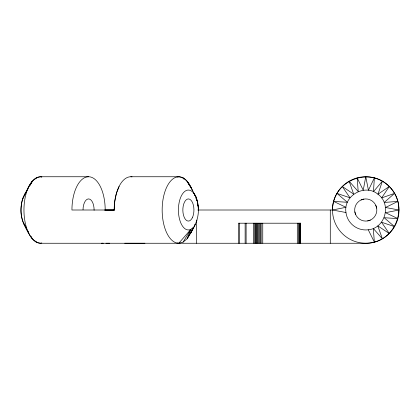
<?xml version="1.0" encoding="UTF-8"?>
<svg xmlns="http://www.w3.org/2000/svg" width="420" height="420" viewBox="0 0 420 420"><rect width="100%" height="100%" fill="white"/><g stroke="black" fill="none" stroke-linecap="round" stroke-linejoin="round"><path stroke-width="0.63" d="M238.376 243.254L238.376 223.204L300.631 223.204L300.405 243.254L300.631 223.204M239.6 243.254L239.6 223.204M245.133 243.248L245.133 223.204M246.115 243.248L246.115 223.198M253.664 243.243L253.67 223.198M254.725 243.243L254.725 223.198M255.376 243.243L255.376 223.198M256.1 243.243L256.1 223.198M256.882 243.243L256.882 223.198M257.707 243.243L257.707 223.198M258.557 243.243L258.557 223.198M259.423 243.243L259.423 223.198M260.295 243.243L260.295 223.198M261.146 243.243L261.146 223.198M262.752 243.243L262.752 223.198M297.302 243.254L297.308 223.204M298.683 243.254L298.683 223.204M299.255 243.254L299.255 223.204M299.738 243.254L299.738 223.204M300.121 243.254L300.121 223.204M300.405 243.254L300.573 223.204M345.959 212.515C343.145 195.689 364.901 183.257 377.969 194.234C391.86 204.141 385.261 228.312 368.261 229.792A19.95 19.95 0 0 1 345.959 212.515L332.498 210.005L197.836 210.005M105.047 209.99L114.193 209.984L114.76 201.374L116.419 193.358L119.107 186.47M194.665 224.999L195.405 224.185L187.1 238.796C192.722 230.176 198.576 220.784 198.361 210.11A19.95 9.975 -90 0 0 187.572 190.118A19.95 9.975 -90 0 0 178.558 213.36A19.95 9.975 -90 0 0 190.916 229.299L187.1 238.796L183.094 242.12L178.789 243.254L177.56 242.928M105.189 210.116A33.248 16.627 90 0 0 88.594 176.752L40.583 176.757C31.505 177.797 28.45 187.861 24.581 194.665C22.286 198.807 21.346 203.495 21.026 208.178C20.27 217.366 24.26 225.823 28.823 233.52C31.332 238.093 34.96 242.802 40.572 243.254L365.752 243.254C394.69 243.6 409.973 206.714 389.261 186.491C369.044 165.784 332.152 181.062 332.498 210.005L345.986 207.307L333.632 201.395L347.356 202.283L336.956 193.379L349.981 197.788L342.237 186.491L353.677 194.119L349.125 181.209A33.248 33.248 0 0 1 399 210.005A33.248 33.248 0 0 1 349.125 238.796A33.248 33.248 0 0 1 349.125 181.209L358.202 191.536L357.147 177.886L363.237 190.213L365.752 176.752L368.445 190.239L374.356 177.886L373.469 191.609L382.373 181.209L377.969 194.234L389.261 186.491L381.633 197.93L394.548 193.379L384.216 202.456L397.866 201.395L385.539 207.491L399 210.005L385.518 212.698L397.866 218.61L384.148 217.723L394.548 226.627L381.523 222.222L389.261 233.515L377.822 225.887L382.373 238.796L373.301 228.47L374.356 242.12L368.261 229.792M27.725 189.368L28.823 186.496M191.425 231.221L190.543 233.515L193.326 227.335L190.916 229.299L178.789 243.254A33.248 16.627 -90 0 1 163.721 195.956A33.248 16.627 -90 0 1 191.52 188.627M31.484 182.915L32.267 181.214L29.384 186.26M30.271 185.147L32.267 181.214M27.463 189.62L24.581 194.665L25.321 193.762M196.366 221.167L197.001 220.07M183.094 242.12L190.916 229.299M35.579 178.972L36.277 177.891M22.817 198.487L24.161 196.445M361.111 199.941A11.083 11.083 0 0 1 376.787 211.013A11.083 11.083 0 0 1 359.357 219.056A11.083 11.083 0 0 1 361.111 199.941L363.872 199.08M367.631 220.925L370.393 220.07M177.56 177.077L178.789 176.752C188.827 178.064 191.552 189.74 195.988 197.075C197.6 201.296 198.392 205.795 198.298 210.31M41.801 242.928L40.572 243.254A33.248 16.627 90 0 1 23.961 208.766A33.248 16.627 90 0 1 41.811 176.846M102.68 243.248L101.656 243.269L103.341 243.264M105.961 243.259L109.61 243.238M130.798 176.752L178.789 176.752M114.382 210.005L71.941 210.005A33.248 16.627 90 0 1 88.594 176.752M104.638 210.11L114.382 210.11M124.73 243.243L144.921 243.254M40.583 176.757L41.811 177.083M24.008 223.729L23.284 222.758L25.961 227.105M193.321 192.538L194.056 193.583L193.421 192.46M35.574 241.054L36.277 242.125M190.26 186.832L187.1 181.209L189.005 184.611M193.447 192.544L195.988 197.075L194.329 194.082M196.796 200.298L197.4 201.448L195.82 197.999M25.195 226.296L28.823 233.52L28.492 232.318M31.148 236.428L32.267 238.802M192.392 190.517L190.543 186.491L191.425 188.79M197.516 204.629L198.198 206.404M27.725 230.648L28.823 233.52M375.816 205.359L376.672 208.126M354.827 211.885L355.688 214.646M330.283 210.005L330.283 243.254M196.523 220.437L196.523 243.254M180.028 243.159A33.248 16.627 90 0 1 178.789 243.254M114.172 210.005A33.248 16.627 -90 0 1 132.037 176.846M25.988 227.283A19.95 9.975 90 0 1 25.988 192.728M83.023 209.743A11.083 5.544 -90 0 1 88.694 198.922A11.083 5.544 -90 0 1 94.106 210.263M183.823 178.936L183.094 177.886L183.782 178.952M192.308 217.838A11.083 5.544 -90 0 0 189.824 199.3A11.083 5.544 -90 0 0 183.036 212.872A11.083 5.544 -90 0 0 192.308 217.838"/></g></svg>
